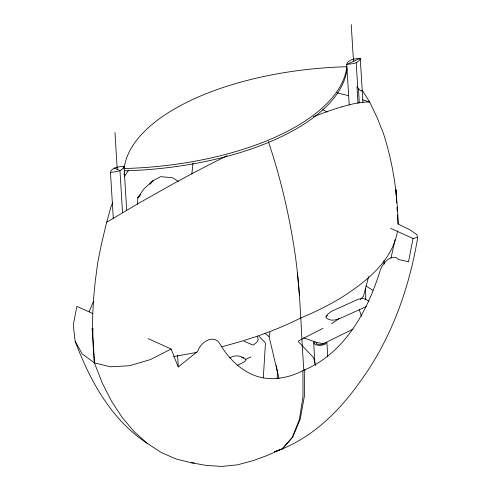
<?xml version="1.0" encoding="UTF-8"?>
<svg xmlns="http://www.w3.org/2000/svg" width="491" height="491" viewBox="0 0 491 491"><rect width="100%" height="100%" fill="white"/><g stroke="black" fill="none" stroke-linecap="round" stroke-linejoin="round"><path stroke-width="0.74" d="M148.116 338.587L171.15 349.009L178.196 367.023L197.523 351.476A15.221 10.857 -57.7 0 1 206.122 340.975L208.387 339.907A15.221 10.857 -57.7 0 1 219.575 343.381C227.922 357.651 240.105 370.361 255.977 375.971C272.247 381.636 289.972 377.634 304.788 369.772L304.359 396.249L300.247 419.24L292.734 437.186L282.343 448.86L266.564 455.722L253.638 460.484L237.583 464.811L221.65 466.45L206.017 465.388L191.287 462.743L175.895 458.932L161.14 452.438L147.196 443.318L134.196 431.681L122.296 417.651L111.617 401.38L102.275 383.041L94.376 362.837L92.922 342.423L92.511 328.362L92.744 313.577L93.621 298.062L95.199 281.582L97.881 261.795L101.434 244.15L106.142 224.319L110.77 207.484L112.66 202.482M137.535 204.366L137.836 197.707L144.096 188.667L153.063 180.706L160.575 176.656L172.433 177.699L178.301 181.314M113.323 218.845L110.481 172.409L110.929 170.905L112.31 169.42A13.257 5.978 -3.5 0 1 114.513 168.094A13.257 5.978 -3.5 0 1 117.417 167.087L123.984 166.24L126.696 210.596M123.984 166.24L123.536 167.75L122.149 169.229A13.257 5.978 -3.5 0 1 119.951 170.555A13.257 5.978 -3.5 0 1 117.048 171.562L110.481 172.409M263.323 377.867L265.435 343.418L264.637 342.018L259.058 336.452M397.587 230.782C392.499 261.132 366.053 281.865 341.595 297.442A272.468 122.848 -3.5 0 1 300.67 318.027A272.468 122.848 -3.5 0 1 255.602 336.746L239.037 342.024L221.871 346.763M191.846 173.967L193.024 162.926M92.989 328.307L92.713 335.721L92.603 331.204M278.937 378.414L269.074 336.531L269.958 332.162M365.261 299.522L365.789 296.607L365.316 288.327M395.089 239.694L390.971 258.205M397.483 214.941L398.133 224.013L410.022 229.917L416.706 234.477L417.737 237.399L413.035 238.466L408.518 261.764L398.68 259.549A16.933 10.084 -67.6 0 0 392.843 257.382L391.094 257.818A16.933 10.084 -67.6 0 0 380.372 269.89C367.894 310.815 344.565 353.747 302.935 370.625L302.984 396.875L299.32 419.664L292.2 437.432L282.098 448.97L274.524 451.738M417.737 237.399C409.181 288.825 391.088 339.373 360.106 381.66C340.153 409.954 314.578 435.634 282.098 448.97M276.985 378.653L277.845 375.357L276.427 365.617M368.618 276.58L363.463 296.282L360.394 299.528M123.836 174.501L124.401 173.127M89.19 311.705L92.4 303.941A16.933 10.765 -72.9 0 1 93.394 301.499M124.61 176.429L128.55 170.113M366.274 306.587L340.165 318.377C335.678 320.298 330.105 321.378 326.11 317.781L325.993 316.922L327.957 313.988L331.486 311.325L358.283 299.228L362.376 298.491L365.568 299.068L368.987 301.388M139.769 195.51L137.836 197.707L140.886 194.307M150.019 184.107L153.063 180.706L150.068 183.984M325.993 316.922L327.27 315.572M314.884 363.279L313.706 342.706L314.792 341.632M324.318 342.945L323.33 343.927L320.077 344.596L316.953 344.068L315.799 342.663M331.554 323.827L339.441 318.272M106.737 222.202L139.383 202.863L173.213 183.83A237.576 32.958 -30.3 0 1 227.057 155.739M322.912 328.369L298.804 340.723L298.307 341.54L313.583 357.663L315.449 365.046M171.15 349.009L150.221 359.651L129.526 365.721L110.481 366.808L94.376 362.837L82.31 354.072L75.111 341.116L73.263 324.852L76.897 306.39L92.959 313.651M352.949 329.173L323.256 343.749L316.161 342.27L303.585 337.833M229.727 357.939C234.821 354.49 241.351 355.607 245.844 359.473L245.954 360.228L244.678 361.597L237.055 365.617M245.463 359.406L251.018 356.902M274.653 451.677L282.343 448.86M341.54 106.903C350.721 104.387 360.093 101.662 369.705 102.024L377.333 118.067L383.348 133.214C392.886 162.527 397.452 193.245 398.133 224.013M196.701 352.428L173.734 356.527M92.511 328.362L92.05 328.418L93.339 342.614L94.376 362.837M191.287 462.743L194.307 462.945M395.789 189.765L396.255 189.796L396.654 202.863M336.777 92.83L348.635 95.671M362.481 99.728L369.705 102.024L362.186 90.16C361.505 93.204 357.878 87.662 356.988 86.674L358.013 103.478M241.707 357.436L243.616 358.043M244.052 341.251L253.252 345.161L256.879 342.184L258.229 339.649L257.425 336.237M390.695 228.364L413.035 238.466M114.513 168.094L119.951 170.555L122.523 212.591M365.918 285.977L372.902 290.291M322.642 109.659L327.159 112.04M147.196 443.318C111.181 419.688 89.828 380.457 75.111 341.116M264.87 333.193L269.031 336.538M313.706 342.706L315.4 344.774L319.966 345.535L324.729 344.559L326.902 342.405L327.73 356.883M314.927 364.04L315.787 365.206M359.314 309.839L361.45 316.314M268.258 141.304C280.263 176.699 288.849 213.198 294.502 250.134C300.609 289.874 300.823 330.161 303.855 370.177M395.445 190.52L395.672 191.944M396.016 194.068L396.47 196.903L395.764 189.937M297.466 273.051L299.528 295.735M396.949 207.386L397.213 211.167M177.582 355.441L178.331 366.924M362.935 102.404L360.241 58.269L353.673 59.116A13.257 5.978 -3.5 0 0 350.77 60.123A13.257 5.978 -3.5 0 0 348.567 61.449L347.186 62.934L346.738 64.438L349.218 104.976M358.436 88.558L359.32 103.049M356.208 62.584A13.257 5.978 -3.5 0 1 353.305 63.591L346.738 64.438L360.241 58.269L359.793 59.779L358.405 61.258A13.257 5.978 -3.5 0 1 356.208 62.584L357.749 87.717M351.237 24.55L353.489 61.357M114.98 132.521L117.232 169.327M383.962 260.531L384.171 264.17M313.393 116.766A237.583 32.958 -30.3 0 1 341.533 106.909M347.02 69.041A213.223 96.138 -3.5 0 1 124.266 170.843M346.879 66.739A213.223 96.138 -3.5 0 0 124.125 168.542A213.223 96.138 -3.5 0 0 346.879 66.739"/></g></svg>
